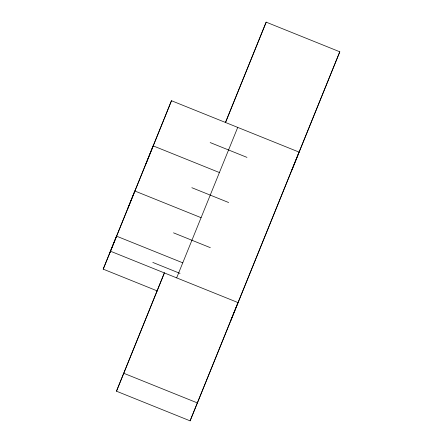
<?xml version="1.0" encoding="UTF-8"?>
<svg xmlns="http://www.w3.org/2000/svg" width="443" height="443" viewBox="0 0 443 443"><rect width="100%" height="100%" fill="white"/><g stroke="black" fill="none" stroke-linecap="round" stroke-linejoin="round"><path stroke-width="0.66" d="M157.359 290.957L103.202 269.145L171.469 100.716L299.08 152.11L291.893 170.073M109.31 254.099L116.498 236.136L182.76 262.821M127.634 208.963L134.822 190.994L201.078 217.679M145.957 163.821L153.145 145.858L219.401 172.543M164.281 118.68L171.469 100.716M116.476 391.202L164.381 272.927L116.476 391.202L190.097 420.85L339.798 51.798L266.177 22.15L225.454 122.462M266.177 22.15L225.531 122.534M190.097 420.85L339.798 51.798M230.814 320.538L238.002 302.575L110.39 251.181M103.202 269.145L164.021 119.317M176.652 277.866L237.725 127.401M210.159 142.557L246.972 157.381M191.836 187.699L228.649 202.523M173.512 232.835L210.325 247.665M152.796 262.422L180.035 273.392M123.663 373.233L197.285 402.886"/></g></svg>
